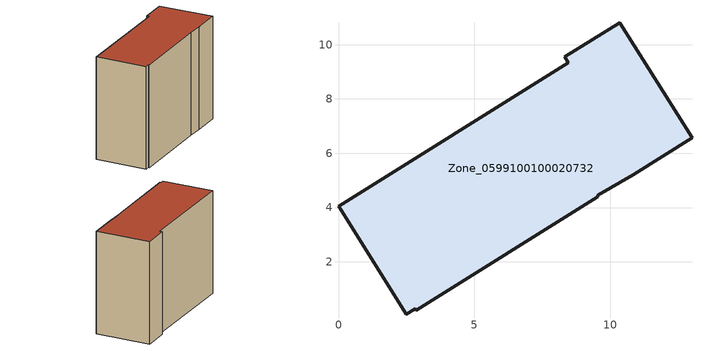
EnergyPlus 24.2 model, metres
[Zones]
Zone_0599100100020732
 floor ground (C_G): 2.87,0.21 2.83,0.27 2.49,0.07 0,4.05 8.46,9.34 8.34,9.55 10.35,10.81 13.02,6.57 10.86,5.22 9.54,4.45 9.55,4.4 z0
 wall outside (C_F): 13.02,6.57 10.35,10.81 8.34,9.55 8.46,9.34 0,4.05 2.49,0.07 2.83,0.27 2.87,0.21 9.55,4.4 9.54,4.45 10.86,5.22 13.02,6.57 z0:9.35
 roof outside (C_R): 2.83,0.27 2.87,0.21 9.55,4.4 9.54,4.45 10.86,5.22 13.02,6.57 10.35,10.81 8.34,9.55 8.46,9.34 0,4.05 2.49,0.07 z9.35
[BUILDING]
Pand.0599100100020732: North Axis=0; Terrain=City; Loads Convergence Tolerance Value=0.04; Temperature Convergence Tolerance Value=0.4; Solar Distribution=FullExterior; Maximum Number of Warmup Days=25; Minimum Number of Warmup Days=1
[Site:Location]
Rotterdam.The.Hague.AP_ZH_NLD Design_Conditions: Latitude=51.96; Longitude=4.45; Time Zone=1; Elevation=-4.5
[SITE:GROUNDTEMPERATURE:BUILDINGSURFACE]
18, 18, 18, 18, 18, 18, 18, 18, 18, 18, 18, 18
[MATERIAL] Thermal Absorptance=0.9; Solar Absorptance=0.7; Visible Absorptance=0.7
Name | Roughness | Thickness | Conductivity | Density | Specific Heat
G.TC.2015-2018 | MediumSmooth | 0.15 | 0.0428571 | 540 | 1210
F.TC.2015-2018 | Rough | 0.3 | 0.0666667 | 1920 | 840
R.TC.2015-2018 | MediumRough | 0.2 | 0.0333333 | 1500 | 1000
[CONSTRUCTION]
C_G: G.TC.2015-2018
C_F: F.TC.2015-2018
C_R: R.TC.2015-2018
[ZONE]
Zone_0599100100020732: Type=1; Multiplier=1; Ceiling Height=Autocalculate; Volume=Autocalculate; Floor Area=autocalculate; Part of Total Floor Area=Yes
[ZONEINFILTRATION:DESIGNFLOWRATE]
Infil_Zone_0599100100020732: Zone or ZoneList or Space or SpaceList=Zone_0599100100020732; Schedule=AlwaysOn; Design Flow Rate Calculation Method=Flow/Area; Flow Rate per Floor Area=0.0015; Constant Term Coefficient=1; Temperature Term Coefficient=0; Velocity Term Coefficient=0; Velocity Squared Term Coefficient=0
[HVACTEMPLATE:ZONE:IDEALLOADSAIRSYSTEM]
Zone_0599100100020732: Maximum Heating Supply Air Temperature=50; Minimum Cooling Supply Air Temperature=13; Maximum Heating Supply Air Humidity Ratio=0.0156; Minimum Cooling Supply Air Humidity Ratio=0.0077; Heating Limit=NoLimit; Cooling Limit=NoLimit; Dehumidification Control Type=ConstantSensibleHeatRatio; Cooling Sensible Heat Ratio=0.7; Dehumidification Setpoint=60; Humidification Control Type=None; Humidification Setpoint=30; Outdoor Air Method=None; Outdoor Air Flow Rate per Person=0.00944; Outdoor Air Flow Rate per Zone Floor Area=0; Outdoor Air Flow Rate per Zone=0; Demand Controlled Ventilation Type=None; Outdoor Air Economizer Type=NoEconomizer; Heat Recovery Type=None; Sensible Heat Recovery Effectiveness=0.7; Latent Heat Recovery Effectiveness=0.65
[ZONECONTROL:THERMOSTAT]
ThermostatControl_Zone_0599100100020732: Zone or ZoneList=Zone_0599100100020732; Control Type Schedule=DualSetpointControlType; Control 1=Thermostat_Zone_0599100100020732; Temperature Difference Between Cutout And Setpoint=0
[THERMOSTATSETPOINT:DUALSETPOINT]
Thermostat_Zone_0599100100020732: Heating Setpoint Temperature Schedule=HeatingSetpoint_Zone_0599100100020732; Cooling Setpoint Temperature Schedule=CoolingSetpoint_Zone_0599100100020732
[SCHEDULE:COMPACT]
HeatingSetpoint_Zone_0599100100020732: Through: 12/31, For: AllDays, Until: 24:00, 21
CoolingSetpoint_Zone_0599100100020732: Through: 12/31, For: AllDays, Until: 24:00, 24
DualSetpointControlType: Through: 12/31, For: AllDays, Until: 24:00, 4
AlwaysOn: Through: 12/31, For: AllDays, Until: 24:00, 1
